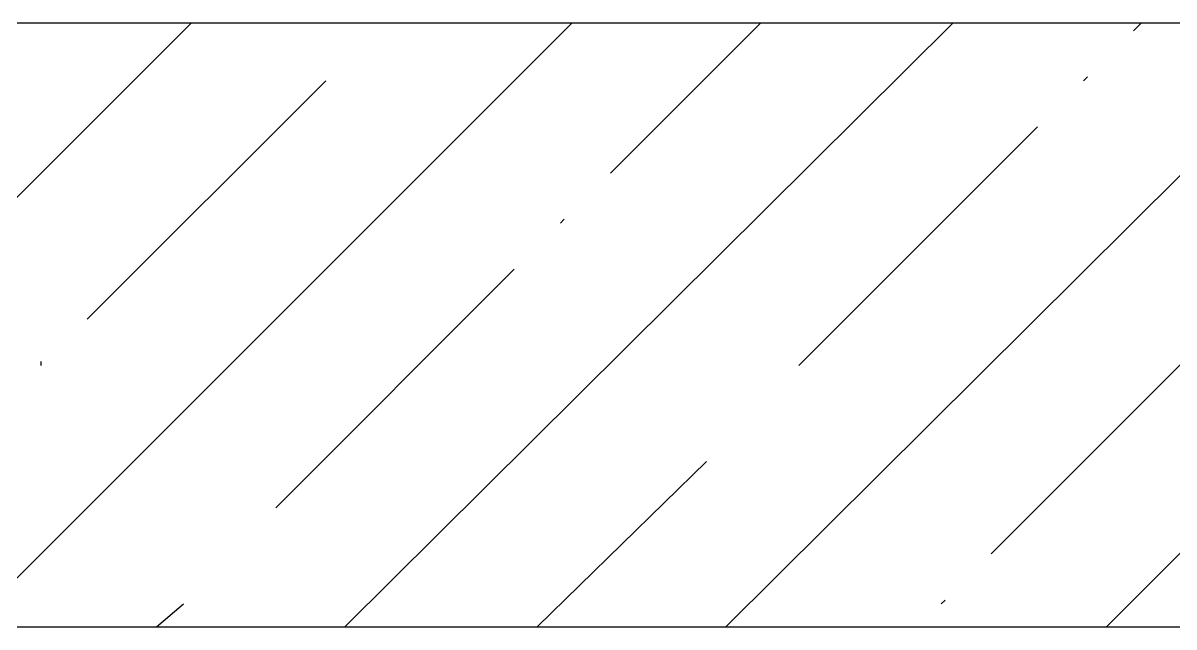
# Model space of a CAD drawing. Extents: x -3 to 1587, y 0 to 1122.
# Drawn here: x 1060.05 to 1107.92, y 177.6 to 202.72 of the extents above; entities that cross this region are included whole.
import ezdxf

# ---------------------------------------------------------------- set-up
doc = ezdxf.new("R2010")
doc.units = 0
doc.layers.add('Page_1', color=7, linetype='CONTINUOUS')

msp = doc.modelspace()

# ---------------------------------------------------------------- linework, layer by layer
at = {"layer": 'Page_1', "color": 1}
for points in [[(1041.92, 177.5967), (1067.04, 202.7167)], [(1041.92, 177.5967), (1067.04, 202.7167)], [(1057.76, 177.5967), (1082.88, 202.7167)], [(1057.76, 177.5967), (1082.88, 202.7167)], [(1073.44, 177.5967), (1098.72, 202.7167)], [(1073.44, 177.5967), (1098.72, 202.7167)], [(1084.48, 196.4767), (1090.72, 202.7167)], [(1084.48, 196.4767), (1090.72, 202.7167)], [(1089.28, 177.5967), (1114.56, 202.7167)], [(1089.28, 177.5967), (1114.56, 202.7167)], [(1105.12, 177.5967), (1130.24, 202.7167)], [(1105.12, 177.5967), (1130.24, 202.7167)], [(1106.24, 202.3967), (1106.56, 202.7167)], [(1106.24, 202.3967), (1106.56, 202.7167)], [(1062.72, 190.3967), (1072.64, 200.3167)], [(1062.72, 190.3967), (1072.64, 200.3167)], [(1104.16, 200.3167), (1104.32, 200.4767)], [(1104.16, 200.3167), (1104.32, 200.4767)], [(1092.32, 188.4767), (1102.24, 198.3967)], [(1092.32, 188.4767), (1102.24, 198.3967)], [(1082.4, 194.3967), (1082.56, 194.5567)], [(1082.4, 194.3967), (1082.56, 194.5567)], [(1070.56, 182.5567), (1080.48, 192.4767)], [(1070.56, 182.5567), (1080.48, 192.4767)], [(1100.32, 180.6367), (1110.08, 190.3967)], [(1100.32, 180.6367), (1110.08, 190.3967)], [(1060.8, 188.4767), (1060.8, 188.6367)], [(1060.8, 188.4767), (1060.8, 188.6367)], [(1081.44, 177.5967), (1088.48, 184.4767)], [(1081.44, 177.5967), (1088.48, 184.4767)], [(1098.24, 178.5567), (1098.4, 178.7167)], [(1098.24, 178.5567), (1098.4, 178.7167)], [(1065.6, 177.5967), (1066.72, 178.5567)], [(1065.6, 177.5967), (1066.72, 178.5567)]]:
    msp.add_lwpolyline(points, dxfattribs=at)
at = {"layer": 'Page_1', "color": 7}
for points in [[(1127.04, 202.7167), (1056.8, 202.7167)], [(903.84, 177.5967), (1152.16, 177.5967)]]:
    msp.add_lwpolyline(points, dxfattribs=at)
at = {"layer": 'Page_1', "color": 1}
for points in [[(1074.56, 202.3967)], [(1074.56, 202.3967)], [(1090.4, 186.5567)], [(1090.4, 186.5567)], [(1068.64, 180.6367)], [(1068.64, 180.6367)]]:
    msp.add_lwpolyline(points, close=True, dxfattribs=at)

doc.saveas('drawing.dxf')
